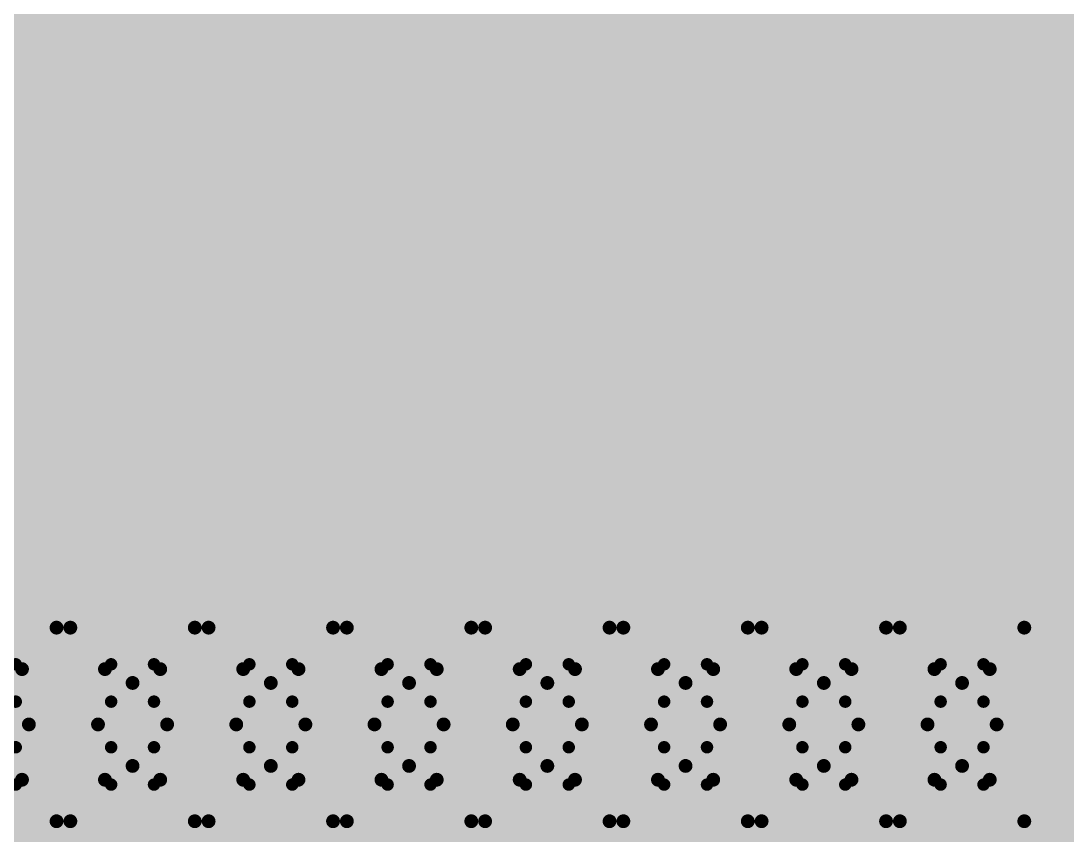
# Model space of a CAD drawing. Header units: millimetres. Extents: x 169 to 355, y 129 to 253.
# Drawn here: x 186.271 to 190.055, y 163.625 to 166.569 of the extents above; entities that cross this region are included whole.
import ezdxf

# ---------------------------------------------------------------- set-up
doc = ezdxf.new("R2010")
doc.units = ezdxf.units.MM
for name, color, linetype in [('BottomLayer', 5, 'Continuous'), ('BottomOverlay', 54, 'Continuous'), ('BottomPaste', 16, 'Continuous'), ('BottomSolder', 6, 'Continuous'), ('InternalPlane1', 76, 'Continuous'), ('Mechanical1', 6, 'Continuous'), ('Mechanical15', 56, 'Continuous'), ('TopOverlay', 2, 'Continuous')]:
    doc.layers.add(name, color=color, linetype=linetype)

# ---------------------------------------------------------------- blocks, each defined once
blk = doc.blocks.new('R01005_B_1310')
at = {"layer": 'BottomLayer', "const_width": 0.0225}
for points in [[(-0.2287, 0.0775, 1), (-0.2063, 0.0775, 1)], [(-0.0937, 0.0775, 1), (-0.0712, 0.0775, 1)], [(0.0712, 0.0775, 1), (0.0937, 0.0775, 1)], [(0.2063, 0.0775, 1), (0.2287, 0.0775, 1)], [(-0.2287, -0.0775, 1), (-0.2063, -0.0775, 1)], [(-0.0937, -0.0775, 1), (-0.0712, -0.0775, 1)], [(0.0712, -0.0775, 1), (0.0937, -0.0775, 1)], [(0.2063, -0.0775, 1), (0.2287, -0.0775, 1)]]:
    blk.add_lwpolyline(points, format="xyb", close=True, dxfattribs=at)
at = {"layer": 'BottomLayer'}
for points in [[(-0.06, -0.0775), (-0.06, 0.0775), (-0.24, -0.0775), (-0.24, 0.0775)], [(-0.0825, -0.1), (-0.0825, 0.1), (-0.2175, -0.1), (-0.2175, 0.1)], [(0.24, -0.0775), (0.24, 0.0775), (0.06, -0.0775), (0.06, 0.0775)], [(0.2175, -0.1), (0.2175, 0.1), (0.0825, -0.1), (0.0825, 0.1)]]:
    blk.add_solid(points, dxfattribs=at)
at = {"layer": 'BottomPaste', "const_width": 0.0225}
for points in [[(-0.2287, 0.0775, 1), (-0.2063, 0.0775, 1)], [(-0.0937, 0.0775, 1), (-0.0712, 0.0775, 1)], [(0.0712, 0.0775, 1), (0.0937, 0.0775, 1)], [(0.2063, 0.0775, 1), (0.2287, 0.0775, 1)], [(-0.2287, -0.0775, 1), (-0.2063, -0.0775, 1)], [(-0.0937, -0.0775, 1), (-0.0712, -0.0775, 1)], [(0.0712, -0.0775, 1), (0.0937, -0.0775, 1)], [(0.2063, -0.0775, 1), (0.2287, -0.0775, 1)]]:
    blk.add_lwpolyline(points, format="xyb", close=True, dxfattribs=at)
at = {"layer": 'BottomPaste'}
for points in [[(-0.06, -0.0775), (-0.06, 0.0775), (-0.24, -0.0775), (-0.24, 0.0775)], [(-0.0825, -0.1), (-0.0825, 0.1), (-0.2175, -0.1), (-0.2175, 0.1)], [(0.24, -0.0775), (0.24, 0.0775), (0.06, -0.0775), (0.06, 0.0775)], [(0.2175, -0.1), (0.2175, 0.1), (0.0825, -0.1), (0.0825, 0.1)]]:
    blk.add_solid(points, dxfattribs=at)
at = {"layer": 'BottomSolder', "const_width": 0.1241}
for points in [[(-0.2795, 0.0775, 1), (-0.1555, 0.0775, 1)], [(-0.1445, 0.0775, 1), (-0.0204, 0.0775, 1)], [(0.0204, 0.0775, 1), (0.1445, 0.0775, 1)], [(0.1555, 0.0775, 1), (0.2795, 0.0775, 1)], [(-0.2795, -0.0775, 1), (-0.1555, -0.0775, 1)], [(-0.1445, -0.0775, 1), (-0.0204, -0.0775, 1)], [(0.0204, -0.0775, 1), (0.1445, -0.0775, 1)], [(0.1555, -0.0775, 1), (0.2795, -0.0775, 1)]]:
    blk.add_lwpolyline(points, format="xyb", close=True, dxfattribs=at)
at = {"layer": 'BottomSolder'}
for points in [[(-0.0825, -0.2016), (-0.0825, 0.2016), (-0.2175, -0.2016), (-0.2175, 0.2016)], [(0.2175, -0.2016), (0.2175, 0.2016), (0.0825, -0.2016), (0.0825, 0.2016)], [(0.0416, -0.0775), (0.0416, 0.0775), (-0.3416, -0.0775), (-0.3416, 0.0775)], [(0.3416, -0.0775), (0.3416, 0.0775), (-0.0416, -0.0775), (-0.0416, 0.0775)]]:
    blk.add_solid(points, dxfattribs=at)
at = {"layer": 'Mechanical1', "const_width": 0.05}
for points in [[(-0.1999, 0.0999), (-0.1999, -0.1001)], [(-0.1999, 0.0999), (0.2001, 0.0999)], [(0.2001, 0.0999), (0.2001, -0.1001)], [(-0.1999, -0.1001), (0.2001, -0.1001)]]:
    blk.add_lwpolyline(points, dxfattribs=at)
at = {"layer": 'Mechanical1', "const_width": 0.025}
for points in [[(-0.2124, 0.0999, 1), (-0.1874, 0.0999, 1)], [(-0.2124, 0.0999, 1), (-0.1874, 0.0999, 1)], [(0.1876, 0.0999, 1), (0.2126, 0.0999, 1)], [(0.1876, 0.0999, 1), (0.2126, 0.0999, 1)], [(-0.2124, -0.1001, 1), (-0.1874, -0.1001, 1)], [(-0.2124, -0.1001, 1), (-0.1874, -0.1001, 1)], [(0.1876, -0.1001, 1), (0.2126, -0.1001, 1)], [(0.1876, -0.1001, 1), (0.2126, -0.1001, 1)]]:
    blk.add_lwpolyline(points, format="xyb", close=True, dxfattribs=at)
at = {"layer": 'Mechanical15', "const_width": 0.05}
for points in [[(-0.35, 0.225), (-0.35, -0.225)], [(-0.35, 0.225), (0.35, 0.225)], [(0.35, 0.225), (0.35, -0.225)], [(0, 0.125), (0, -0.125)], [(-0.15, 0), (0.15, 0)], [(-0.35, -0.225), (0.35, -0.225)]]:
    blk.add_lwpolyline(points, dxfattribs=at)
at = {"layer": 'Mechanical15', "const_width": 0.025}
for points in [[(-0.3625, 0.225, 1), (-0.3375, 0.225, 1)], [(-0.3625, 0.225, 1), (-0.3375, 0.225, 1)], [(0.3375, 0.225, 1), (0.3625, 0.225, 1)], [(0.3375, 0.225, 1), (0.3625, 0.225, 1)], [(-0.0125, 0.125, 1), (0.0125, 0.125, 1)], [(-0.1625, 0, 1), (-0.1375, 0, 1)], [(0.1375, 0, 1), (0.1625, 0, 1)], [(-0.0125, -0.125, 1), (0.0125, -0.125, 1)], [(-0.3625, -0.225, 1), (-0.3375, -0.225, 1)], [(-0.3625, -0.225, 1), (-0.3375, -0.225, 1)], [(0.3375, -0.225, 1), (0.3625, -0.225, 1)], [(0.3375, -0.225, 1), (0.3625, -0.225, 1)]]:
    blk.add_lwpolyline(points, format="xyb", close=True, dxfattribs=at)
blk = doc.blocks.new('R01005_B_1311')
at = {"layer": 'BottomLayer', "const_width": 0.0225}
for points in [[(-0.2287, 0.0775, 1), (-0.2063, 0.0775, 1)], [(-0.0937, 0.0775, 1), (-0.0712, 0.0775, 1)], [(0.0712, 0.0775, 1), (0.0937, 0.0775, 1)], [(0.2063, 0.0775, 1), (0.2287, 0.0775, 1)], [(-0.2287, -0.0775, 1), (-0.2063, -0.0775, 1)], [(-0.0937, -0.0775, 1), (-0.0712, -0.0775, 1)], [(0.0712, -0.0775, 1), (0.0937, -0.0775, 1)], [(0.2063, -0.0775, 1), (0.2287, -0.0775, 1)]]:
    blk.add_lwpolyline(points, format="xyb", close=True, dxfattribs=at)
at = {"layer": 'BottomLayer'}
for points in [[(-0.06, -0.0775), (-0.06, 0.0775), (-0.24, -0.0775), (-0.24, 0.0775)], [(-0.0825, -0.1), (-0.0825, 0.1), (-0.2175, -0.1), (-0.2175, 0.1)], [(0.24, -0.0775), (0.24, 0.0775), (0.06, -0.0775), (0.06, 0.0775)], [(0.2175, -0.1), (0.2175, 0.1), (0.0825, -0.1), (0.0825, 0.1)]]:
    blk.add_solid(points, dxfattribs=at)
at = {"layer": 'BottomPaste', "const_width": 0.0225}
for points in [[(-0.2287, 0.0775, 1), (-0.2063, 0.0775, 1)], [(-0.0937, 0.0775, 1), (-0.0712, 0.0775, 1)], [(0.0712, 0.0775, 1), (0.0937, 0.0775, 1)], [(0.2063, 0.0775, 1), (0.2287, 0.0775, 1)], [(-0.2287, -0.0775, 1), (-0.2063, -0.0775, 1)], [(-0.0937, -0.0775, 1), (-0.0712, -0.0775, 1)], [(0.0712, -0.0775, 1), (0.0937, -0.0775, 1)], [(0.2063, -0.0775, 1), (0.2287, -0.0775, 1)]]:
    blk.add_lwpolyline(points, format="xyb", close=True, dxfattribs=at)
at = {"layer": 'BottomPaste'}
for points in [[(-0.06, -0.0775), (-0.06, 0.0775), (-0.24, -0.0775), (-0.24, 0.0775)], [(-0.0825, -0.1), (-0.0825, 0.1), (-0.2175, -0.1), (-0.2175, 0.1)], [(0.24, -0.0775), (0.24, 0.0775), (0.06, -0.0775), (0.06, 0.0775)], [(0.2175, -0.1), (0.2175, 0.1), (0.0825, -0.1), (0.0825, 0.1)]]:
    blk.add_solid(points, dxfattribs=at)
at = {"layer": 'BottomSolder', "const_width": 0.1241}
for points in [[(-0.2795, 0.0775, 1), (-0.1555, 0.0775, 1)], [(-0.1445, 0.0775, 1), (-0.0204, 0.0775, 1)], [(0.0204, 0.0775, 1), (0.1445, 0.0775, 1)], [(0.1555, 0.0775, 1), (0.2795, 0.0775, 1)], [(-0.2795, -0.0775, 1), (-0.1555, -0.0775, 1)], [(-0.1445, -0.0775, 1), (-0.0204, -0.0775, 1)], [(0.0204, -0.0775, 1), (0.1445, -0.0775, 1)], [(0.1555, -0.0775, 1), (0.2795, -0.0775, 1)]]:
    blk.add_lwpolyline(points, format="xyb", close=True, dxfattribs=at)
at = {"layer": 'BottomSolder'}
for points in [[(-0.0825, -0.2016), (-0.0825, 0.2016), (-0.2175, -0.2016), (-0.2175, 0.2016)], [(0.2175, -0.2016), (0.2175, 0.2016), (0.0825, -0.2016), (0.0825, 0.2016)], [(0.0416, -0.0775), (0.0416, 0.0775), (-0.3416, -0.0775), (-0.3416, 0.0775)], [(0.3416, -0.0775), (0.3416, 0.0775), (-0.0416, -0.0775), (-0.0416, 0.0775)]]:
    blk.add_solid(points, dxfattribs=at)
at = {"layer": 'Mechanical1', "const_width": 0.05}
for points in [[(-0.1999, 0.0999), (-0.1999, -0.1001)], [(-0.1999, 0.0999), (0.2001, 0.0999)], [(0.2001, 0.0999), (0.2001, -0.1001)], [(-0.1999, -0.1001), (0.2001, -0.1001)]]:
    blk.add_lwpolyline(points, dxfattribs=at)
at = {"layer": 'Mechanical1', "const_width": 0.025}
for points in [[(-0.2124, 0.0999, 1), (-0.1874, 0.0999, 1)], [(-0.2124, 0.0999, 1), (-0.1874, 0.0999, 1)], [(0.1876, 0.0999, 1), (0.2126, 0.0999, 1)], [(0.1876, 0.0999, 1), (0.2126, 0.0999, 1)], [(-0.2124, -0.1001, 1), (-0.1874, -0.1001, 1)], [(-0.2124, -0.1001, 1), (-0.1874, -0.1001, 1)], [(0.1876, -0.1001, 1), (0.2126, -0.1001, 1)], [(0.1876, -0.1001, 1), (0.2126, -0.1001, 1)]]:
    blk.add_lwpolyline(points, format="xyb", close=True, dxfattribs=at)
at = {"layer": 'Mechanical15', "const_width": 0.05}
for points in [[(-0.35, 0.225), (-0.35, -0.225)], [(-0.35, 0.225), (0.35, 0.225)], [(0.35, 0.225), (0.35, -0.225)], [(0, 0.125), (0, -0.125)], [(-0.15, 0), (0.15, 0)], [(-0.35, -0.225), (0.35, -0.225)]]:
    blk.add_lwpolyline(points, dxfattribs=at)
at = {"layer": 'Mechanical15', "const_width": 0.025}
for points in [[(-0.3625, 0.225, 1), (-0.3375, 0.225, 1)], [(-0.3625, 0.225, 1), (-0.3375, 0.225, 1)], [(0.3375, 0.225, 1), (0.3625, 0.225, 1)], [(0.3375, 0.225, 1), (0.3625, 0.225, 1)], [(-0.0125, 0.125, 1), (0.0125, 0.125, 1)], [(-0.1625, 0, 1), (-0.1375, 0, 1)], [(0.1375, 0, 1), (0.1625, 0, 1)], [(-0.0125, -0.125, 1), (0.0125, -0.125, 1)], [(-0.3625, -0.225, 1), (-0.3375, -0.225, 1)], [(-0.3625, -0.225, 1), (-0.3375, -0.225, 1)], [(0.3375, -0.225, 1), (0.3625, -0.225, 1)], [(0.3375, -0.225, 1), (0.3625, -0.225, 1)]]:
    blk.add_lwpolyline(points, format="xyb", close=True, dxfattribs=at)
blk = doc.blocks.new('R01005_B_1325')
at = {"layer": 'BottomLayer', "const_width": 0.0225}
for points in [[(-0.2287, 0.0775, 1), (-0.2063, 0.0775, 1)], [(-0.0937, 0.0775, 1), (-0.0712, 0.0775, 1)], [(0.0712, 0.0775, 1), (0.0937, 0.0775, 1)], [(0.2063, 0.0775, 1), (0.2287, 0.0775, 1)], [(-0.2287, -0.0775, 1), (-0.2063, -0.0775, 1)], [(-0.0937, -0.0775, 1), (-0.0712, -0.0775, 1)], [(0.0712, -0.0775, 1), (0.0937, -0.0775, 1)], [(0.2063, -0.0775, 1), (0.2287, -0.0775, 1)]]:
    blk.add_lwpolyline(points, format="xyb", close=True, dxfattribs=at)
at = {"layer": 'BottomLayer'}
for points in [[(-0.06, -0.0775), (-0.06, 0.0775), (-0.24, -0.0775), (-0.24, 0.0775)], [(-0.0825, -0.1), (-0.0825, 0.1), (-0.2175, -0.1), (-0.2175, 0.1)], [(0.24, -0.0775), (0.24, 0.0775), (0.06, -0.0775), (0.06, 0.0775)], [(0.2175, -0.1), (0.2175, 0.1), (0.0825, -0.1), (0.0825, 0.1)]]:
    blk.add_solid(points, dxfattribs=at)
at = {"layer": 'BottomPaste', "const_width": 0.0225}
for points in [[(-0.2287, 0.0775, 1), (-0.2063, 0.0775, 1)], [(-0.0937, 0.0775, 1), (-0.0712, 0.0775, 1)], [(0.0712, 0.0775, 1), (0.0937, 0.0775, 1)], [(0.2063, 0.0775, 1), (0.2287, 0.0775, 1)], [(-0.2287, -0.0775, 1), (-0.2063, -0.0775, 1)], [(-0.0937, -0.0775, 1), (-0.0712, -0.0775, 1)], [(0.0712, -0.0775, 1), (0.0937, -0.0775, 1)], [(0.2063, -0.0775, 1), (0.2287, -0.0775, 1)]]:
    blk.add_lwpolyline(points, format="xyb", close=True, dxfattribs=at)
at = {"layer": 'BottomPaste'}
for points in [[(-0.06, -0.0775), (-0.06, 0.0775), (-0.24, -0.0775), (-0.24, 0.0775)], [(-0.0825, -0.1), (-0.0825, 0.1), (-0.2175, -0.1), (-0.2175, 0.1)], [(0.24, -0.0775), (0.24, 0.0775), (0.06, -0.0775), (0.06, 0.0775)], [(0.2175, -0.1), (0.2175, 0.1), (0.0825, -0.1), (0.0825, 0.1)]]:
    blk.add_solid(points, dxfattribs=at)
at = {"layer": 'BottomSolder', "const_width": 0.1241}
for points in [[(-0.2795, 0.0775, 1), (-0.1555, 0.0775, 1)], [(-0.1445, 0.0775, 1), (-0.0204, 0.0775, 1)], [(0.0204, 0.0775, 1), (0.1445, 0.0775, 1)], [(0.1555, 0.0775, 1), (0.2795, 0.0775, 1)], [(-0.2795, -0.0775, 1), (-0.1555, -0.0775, 1)], [(-0.1445, -0.0775, 1), (-0.0204, -0.0775, 1)], [(0.0204, -0.0775, 1), (0.1445, -0.0775, 1)], [(0.1555, -0.0775, 1), (0.2795, -0.0775, 1)]]:
    blk.add_lwpolyline(points, format="xyb", close=True, dxfattribs=at)
at = {"layer": 'BottomSolder'}
for points in [[(-0.0825, -0.2016), (-0.0825, 0.2016), (-0.2175, -0.2016), (-0.2175, 0.2016)], [(0.2175, -0.2016), (0.2175, 0.2016), (0.0825, -0.2016), (0.0825, 0.2016)], [(0.0416, -0.0775), (0.0416, 0.0775), (-0.3416, -0.0775), (-0.3416, 0.0775)], [(0.3416, -0.0775), (0.3416, 0.0775), (-0.0416, -0.0775), (-0.0416, 0.0775)]]:
    blk.add_solid(points, dxfattribs=at)
at = {"layer": 'Mechanical1', "const_width": 0.05}
for points in [[(-0.1999, 0.0999), (-0.1999, -0.1001)], [(-0.1999, 0.0999), (0.2001, 0.0999)], [(0.2001, 0.0999), (0.2001, -0.1001)], [(-0.1999, -0.1001), (0.2001, -0.1001)]]:
    blk.add_lwpolyline(points, dxfattribs=at)
at = {"layer": 'Mechanical1', "const_width": 0.025}
for points in [[(-0.2124, 0.0999, 1), (-0.1874, 0.0999, 1)], [(-0.2124, 0.0999, 1), (-0.1874, 0.0999, 1)], [(0.1876, 0.0999, 1), (0.2126, 0.0999, 1)], [(0.1876, 0.0999, 1), (0.2126, 0.0999, 1)], [(-0.2124, -0.1001, 1), (-0.1874, -0.1001, 1)], [(-0.2124, -0.1001, 1), (-0.1874, -0.1001, 1)], [(0.1876, -0.1001, 1), (0.2126, -0.1001, 1)], [(0.1876, -0.1001, 1), (0.2126, -0.1001, 1)]]:
    blk.add_lwpolyline(points, format="xyb", close=True, dxfattribs=at)
at = {"layer": 'Mechanical15', "const_width": 0.05}
for points in [[(-0.35, 0.225), (-0.35, -0.225)], [(-0.35, 0.225), (0.35, 0.225)], [(0.35, 0.225), (0.35, -0.225)], [(0, 0.125), (0, -0.125)], [(-0.15, 0), (0.15, 0)], [(-0.35, -0.225), (0.35, -0.225)]]:
    blk.add_lwpolyline(points, dxfattribs=at)
at = {"layer": 'Mechanical15', "const_width": 0.025}
for points in [[(-0.3625, 0.225, 1), (-0.3375, 0.225, 1)], [(-0.3625, 0.225, 1), (-0.3375, 0.225, 1)], [(0.3375, 0.225, 1), (0.3625, 0.225, 1)], [(0.3375, 0.225, 1), (0.3625, 0.225, 1)], [(-0.0125, 0.125, 1), (0.0125, 0.125, 1)], [(-0.1625, 0, 1), (-0.1375, 0, 1)], [(0.1375, 0, 1), (0.1625, 0, 1)], [(-0.0125, -0.125, 1), (0.0125, -0.125, 1)], [(-0.3625, -0.225, 1), (-0.3375, -0.225, 1)], [(-0.3625, -0.225, 1), (-0.3375, -0.225, 1)], [(0.3375, -0.225, 1), (0.3625, -0.225, 1)], [(0.3375, -0.225, 1), (0.3625, -0.225, 1)]]:
    blk.add_lwpolyline(points, format="xyb", close=True, dxfattribs=at)
blk = doc.blocks.new('R01005_B_1326')
at = {"layer": 'BottomLayer', "const_width": 0.0225}
for points in [[(-0.2287, 0.0775, 1), (-0.2063, 0.0775, 1)], [(-0.0937, 0.0775, 1), (-0.0712, 0.0775, 1)], [(0.0712, 0.0775, 1), (0.0937, 0.0775, 1)], [(0.2063, 0.0775, 1), (0.2287, 0.0775, 1)], [(-0.2287, -0.0775, 1), (-0.2063, -0.0775, 1)], [(-0.0937, -0.0775, 1), (-0.0712, -0.0775, 1)], [(0.0712, -0.0775, 1), (0.0937, -0.0775, 1)], [(0.2063, -0.0775, 1), (0.2287, -0.0775, 1)]]:
    blk.add_lwpolyline(points, format="xyb", close=True, dxfattribs=at)
at = {"layer": 'BottomLayer'}
for points in [[(-0.06, -0.0775), (-0.06, 0.0775), (-0.24, -0.0775), (-0.24, 0.0775)], [(-0.0825, -0.1), (-0.0825, 0.1), (-0.2175, -0.1), (-0.2175, 0.1)], [(0.24, -0.0775), (0.24, 0.0775), (0.06, -0.0775), (0.06, 0.0775)], [(0.2175, -0.1), (0.2175, 0.1), (0.0825, -0.1), (0.0825, 0.1)]]:
    blk.add_solid(points, dxfattribs=at)
at = {"layer": 'BottomPaste', "const_width": 0.0225}
for points in [[(-0.2287, 0.0775, 1), (-0.2063, 0.0775, 1)], [(-0.0937, 0.0775, 1), (-0.0712, 0.0775, 1)], [(0.0712, 0.0775, 1), (0.0937, 0.0775, 1)], [(0.2063, 0.0775, 1), (0.2287, 0.0775, 1)], [(-0.2287, -0.0775, 1), (-0.2063, -0.0775, 1)], [(-0.0937, -0.0775, 1), (-0.0712, -0.0775, 1)], [(0.0712, -0.0775, 1), (0.0937, -0.0775, 1)], [(0.2063, -0.0775, 1), (0.2287, -0.0775, 1)]]:
    blk.add_lwpolyline(points, format="xyb", close=True, dxfattribs=at)
at = {"layer": 'BottomPaste'}
for points in [[(-0.06, -0.0775), (-0.06, 0.0775), (-0.24, -0.0775), (-0.24, 0.0775)], [(-0.0825, -0.1), (-0.0825, 0.1), (-0.2175, -0.1), (-0.2175, 0.1)], [(0.24, -0.0775), (0.24, 0.0775), (0.06, -0.0775), (0.06, 0.0775)], [(0.2175, -0.1), (0.2175, 0.1), (0.0825, -0.1), (0.0825, 0.1)]]:
    blk.add_solid(points, dxfattribs=at)
at = {"layer": 'BottomSolder', "const_width": 0.1241}
for points in [[(-0.2795, 0.0775, 1), (-0.1555, 0.0775, 1)], [(-0.1445, 0.0775, 1), (-0.0204, 0.0775, 1)], [(0.0204, 0.0775, 1), (0.1445, 0.0775, 1)], [(0.1555, 0.0775, 1), (0.2795, 0.0775, 1)], [(-0.2795, -0.0775, 1), (-0.1555, -0.0775, 1)], [(-0.1445, -0.0775, 1), (-0.0204, -0.0775, 1)], [(0.0204, -0.0775, 1), (0.1445, -0.0775, 1)], [(0.1555, -0.0775, 1), (0.2795, -0.0775, 1)]]:
    blk.add_lwpolyline(points, format="xyb", close=True, dxfattribs=at)
at = {"layer": 'BottomSolder'}
for points in [[(-0.0825, -0.2016), (-0.0825, 0.2016), (-0.2175, -0.2016), (-0.2175, 0.2016)], [(0.2175, -0.2016), (0.2175, 0.2016), (0.0825, -0.2016), (0.0825, 0.2016)], [(0.0416, -0.0775), (0.0416, 0.0775), (-0.3416, -0.0775), (-0.3416, 0.0775)], [(0.3416, -0.0775), (0.3416, 0.0775), (-0.0416, -0.0775), (-0.0416, 0.0775)]]:
    blk.add_solid(points, dxfattribs=at)
at = {"layer": 'Mechanical1', "const_width": 0.05}
for points in [[(-0.1999, 0.0999), (-0.1999, -0.1001)], [(-0.1999, 0.0999), (0.2001, 0.0999)], [(0.2001, 0.0999), (0.2001, -0.1001)], [(-0.1999, -0.1001), (0.2001, -0.1001)]]:
    blk.add_lwpolyline(points, dxfattribs=at)
at = {"layer": 'Mechanical1', "const_width": 0.025}
for points in [[(-0.2124, 0.0999, 1), (-0.1874, 0.0999, 1)], [(-0.2124, 0.0999, 1), (-0.1874, 0.0999, 1)], [(0.1876, 0.0999, 1), (0.2126, 0.0999, 1)], [(0.1876, 0.0999, 1), (0.2126, 0.0999, 1)], [(-0.2124, -0.1001, 1), (-0.1874, -0.1001, 1)], [(-0.2124, -0.1001, 1), (-0.1874, -0.1001, 1)], [(0.1876, -0.1001, 1), (0.2126, -0.1001, 1)], [(0.1876, -0.1001, 1), (0.2126, -0.1001, 1)]]:
    blk.add_lwpolyline(points, format="xyb", close=True, dxfattribs=at)
at = {"layer": 'Mechanical15', "const_width": 0.05}
for points in [[(-0.35, 0.225), (-0.35, -0.225)], [(-0.35, 0.225), (0.35, 0.225)], [(0.35, 0.225), (0.35, -0.225)], [(0, 0.125), (0, -0.125)], [(-0.15, 0), (0.15, 0)], [(-0.35, -0.225), (0.35, -0.225)]]:
    blk.add_lwpolyline(points, dxfattribs=at)
at = {"layer": 'Mechanical15', "const_width": 0.025}
for points in [[(-0.3625, 0.225, 1), (-0.3375, 0.225, 1)], [(-0.3625, 0.225, 1), (-0.3375, 0.225, 1)], [(0.3375, 0.225, 1), (0.3625, 0.225, 1)], [(0.3375, 0.225, 1), (0.3625, 0.225, 1)], [(-0.0125, 0.125, 1), (0.0125, 0.125, 1)], [(-0.1625, 0, 1), (-0.1375, 0, 1)], [(0.1375, 0, 1), (0.1625, 0, 1)], [(-0.0125, -0.125, 1), (0.0125, -0.125, 1)], [(-0.3625, -0.225, 1), (-0.3375, -0.225, 1)], [(-0.3625, -0.225, 1), (-0.3375, -0.225, 1)], [(0.3375, -0.225, 1), (0.3625, -0.225, 1)], [(0.3375, -0.225, 1), (0.3625, -0.225, 1)]]:
    blk.add_lwpolyline(points, format="xyb", close=True, dxfattribs=at)
blk = doc.blocks.new('R01005_B_1327')
at = {"layer": 'BottomLayer', "const_width": 0.0225}
for points in [[(-0.2287, 0.0775, 1), (-0.2063, 0.0775, 1)], [(-0.0937, 0.0775, 1), (-0.0712, 0.0775, 1)], [(0.0712, 0.0775, 1), (0.0937, 0.0775, 1)], [(0.2063, 0.0775, 1), (0.2287, 0.0775, 1)], [(-0.2287, -0.0775, 1), (-0.2063, -0.0775, 1)], [(-0.0937, -0.0775, 1), (-0.0712, -0.0775, 1)], [(0.0712, -0.0775, 1), (0.0937, -0.0775, 1)], [(0.2063, -0.0775, 1), (0.2287, -0.0775, 1)]]:
    blk.add_lwpolyline(points, format="xyb", close=True, dxfattribs=at)
at = {"layer": 'BottomLayer'}
for points in [[(-0.06, -0.0775), (-0.06, 0.0775), (-0.24, -0.0775), (-0.24, 0.0775)], [(-0.0825, -0.1), (-0.0825, 0.1), (-0.2175, -0.1), (-0.2175, 0.1)], [(0.24, -0.0775), (0.24, 0.0775), (0.06, -0.0775), (0.06, 0.0775)], [(0.2175, -0.1), (0.2175, 0.1), (0.0825, -0.1), (0.0825, 0.1)]]:
    blk.add_solid(points, dxfattribs=at)
at = {"layer": 'BottomPaste', "const_width": 0.0225}
for points in [[(-0.2287, 0.0775, 1), (-0.2063, 0.0775, 1)], [(-0.0937, 0.0775, 1), (-0.0712, 0.0775, 1)], [(0.0712, 0.0775, 1), (0.0937, 0.0775, 1)], [(0.2063, 0.0775, 1), (0.2287, 0.0775, 1)], [(-0.2287, -0.0775, 1), (-0.2063, -0.0775, 1)], [(-0.0937, -0.0775, 1), (-0.0712, -0.0775, 1)], [(0.0712, -0.0775, 1), (0.0937, -0.0775, 1)], [(0.2063, -0.0775, 1), (0.2287, -0.0775, 1)]]:
    blk.add_lwpolyline(points, format="xyb", close=True, dxfattribs=at)
at = {"layer": 'BottomPaste'}
for points in [[(-0.06, -0.0775), (-0.06, 0.0775), (-0.24, -0.0775), (-0.24, 0.0775)], [(-0.0825, -0.1), (-0.0825, 0.1), (-0.2175, -0.1), (-0.2175, 0.1)], [(0.24, -0.0775), (0.24, 0.0775), (0.06, -0.0775), (0.06, 0.0775)], [(0.2175, -0.1), (0.2175, 0.1), (0.0825, -0.1), (0.0825, 0.1)]]:
    blk.add_solid(points, dxfattribs=at)
at = {"layer": 'BottomSolder', "const_width": 0.1241}
for points in [[(-0.2795, 0.0775, 1), (-0.1555, 0.0775, 1)], [(-0.1445, 0.0775, 1), (-0.0204, 0.0775, 1)], [(0.0204, 0.0775, 1), (0.1445, 0.0775, 1)], [(0.1555, 0.0775, 1), (0.2795, 0.0775, 1)], [(-0.2795, -0.0775, 1), (-0.1555, -0.0775, 1)], [(-0.1445, -0.0775, 1), (-0.0204, -0.0775, 1)], [(0.0204, -0.0775, 1), (0.1445, -0.0775, 1)], [(0.1555, -0.0775, 1), (0.2795, -0.0775, 1)]]:
    blk.add_lwpolyline(points, format="xyb", close=True, dxfattribs=at)
at = {"layer": 'BottomSolder'}
for points in [[(-0.0825, -0.2016), (-0.0825, 0.2016), (-0.2175, -0.2016), (-0.2175, 0.2016)], [(0.2175, -0.2016), (0.2175, 0.2016), (0.0825, -0.2016), (0.0825, 0.2016)], [(0.0416, -0.0775), (0.0416, 0.0775), (-0.3416, -0.0775), (-0.3416, 0.0775)], [(0.3416, -0.0775), (0.3416, 0.0775), (-0.0416, -0.0775), (-0.0416, 0.0775)]]:
    blk.add_solid(points, dxfattribs=at)
at = {"layer": 'Mechanical1', "const_width": 0.05}
for points in [[(-0.1999, 0.0999), (-0.1999, -0.1001)], [(-0.1999, 0.0999), (0.2001, 0.0999)], [(0.2001, 0.0999), (0.2001, -0.1001)], [(-0.1999, -0.1001), (0.2001, -0.1001)]]:
    blk.add_lwpolyline(points, dxfattribs=at)
at = {"layer": 'Mechanical1', "const_width": 0.025}
for points in [[(-0.2124, 0.0999, 1), (-0.1874, 0.0999, 1)], [(-0.2124, 0.0999, 1), (-0.1874, 0.0999, 1)], [(0.1876, 0.0999, 1), (0.2126, 0.0999, 1)], [(0.1876, 0.0999, 1), (0.2126, 0.0999, 1)], [(-0.2124, -0.1001, 1), (-0.1874, -0.1001, 1)], [(-0.2124, -0.1001, 1), (-0.1874, -0.1001, 1)], [(0.1876, -0.1001, 1), (0.2126, -0.1001, 1)], [(0.1876, -0.1001, 1), (0.2126, -0.1001, 1)]]:
    blk.add_lwpolyline(points, format="xyb", close=True, dxfattribs=at)
at = {"layer": 'Mechanical15', "const_width": 0.05}
for points in [[(-0.35, 0.225), (-0.35, -0.225)], [(-0.35, 0.225), (0.35, 0.225)], [(0.35, 0.225), (0.35, -0.225)], [(0, 0.125), (0, -0.125)], [(-0.15, 0), (0.15, 0)], [(-0.35, -0.225), (0.35, -0.225)]]:
    blk.add_lwpolyline(points, dxfattribs=at)
at = {"layer": 'Mechanical15', "const_width": 0.025}
for points in [[(-0.3625, 0.225, 1), (-0.3375, 0.225, 1)], [(-0.3625, 0.225, 1), (-0.3375, 0.225, 1)], [(0.3375, 0.225, 1), (0.3625, 0.225, 1)], [(0.3375, 0.225, 1), (0.3625, 0.225, 1)], [(-0.0125, 0.125, 1), (0.0125, 0.125, 1)], [(-0.1625, 0, 1), (-0.1375, 0, 1)], [(0.1375, 0, 1), (0.1625, 0, 1)], [(-0.0125, -0.125, 1), (0.0125, -0.125, 1)], [(-0.3625, -0.225, 1), (-0.3375, -0.225, 1)], [(-0.3625, -0.225, 1), (-0.3375, -0.225, 1)], [(0.3375, -0.225, 1), (0.3625, -0.225, 1)], [(0.3375, -0.225, 1), (0.3625, -0.225, 1)]]:
    blk.add_lwpolyline(points, format="xyb", close=True, dxfattribs=at)
blk = doc.blocks.new('R01005_B_1334')
at = {"layer": 'BottomLayer', "const_width": 0.0225}
for points in [[(-0.2287, 0.0775, 1), (-0.2063, 0.0775, 1)], [(-0.0937, 0.0775, 1), (-0.0712, 0.0775, 1)], [(0.0712, 0.0775, 1), (0.0937, 0.0775, 1)], [(0.2063, 0.0775, 1), (0.2287, 0.0775, 1)], [(-0.2287, -0.0775, 1), (-0.2063, -0.0775, 1)], [(-0.0937, -0.0775, 1), (-0.0712, -0.0775, 1)], [(0.0712, -0.0775, 1), (0.0937, -0.0775, 1)], [(0.2063, -0.0775, 1), (0.2287, -0.0775, 1)]]:
    blk.add_lwpolyline(points, format="xyb", close=True, dxfattribs=at)
at = {"layer": 'BottomLayer'}
for points in [[(-0.06, -0.0775), (-0.06, 0.0775), (-0.24, -0.0775), (-0.24, 0.0775)], [(-0.0825, -0.1), (-0.0825, 0.1), (-0.2175, -0.1), (-0.2175, 0.1)], [(0.24, -0.0775), (0.24, 0.0775), (0.06, -0.0775), (0.06, 0.0775)], [(0.2175, -0.1), (0.2175, 0.1), (0.0825, -0.1), (0.0825, 0.1)]]:
    blk.add_solid(points, dxfattribs=at)
at = {"layer": 'BottomPaste', "const_width": 0.0225}
for points in [[(-0.2287, 0.0775, 1), (-0.2063, 0.0775, 1)], [(-0.0937, 0.0775, 1), (-0.0712, 0.0775, 1)], [(0.0712, 0.0775, 1), (0.0937, 0.0775, 1)], [(0.2063, 0.0775, 1), (0.2287, 0.0775, 1)], [(-0.2287, -0.0775, 1), (-0.2063, -0.0775, 1)], [(-0.0937, -0.0775, 1), (-0.0712, -0.0775, 1)], [(0.0712, -0.0775, 1), (0.0937, -0.0775, 1)], [(0.2063, -0.0775, 1), (0.2287, -0.0775, 1)]]:
    blk.add_lwpolyline(points, format="xyb", close=True, dxfattribs=at)
at = {"layer": 'BottomPaste'}
for points in [[(-0.06, -0.0775), (-0.06, 0.0775), (-0.24, -0.0775), (-0.24, 0.0775)], [(-0.0825, -0.1), (-0.0825, 0.1), (-0.2175, -0.1), (-0.2175, 0.1)], [(0.24, -0.0775), (0.24, 0.0775), (0.06, -0.0775), (0.06, 0.0775)], [(0.2175, -0.1), (0.2175, 0.1), (0.0825, -0.1), (0.0825, 0.1)]]:
    blk.add_solid(points, dxfattribs=at)
at = {"layer": 'BottomSolder', "const_width": 0.1241}
for points in [[(-0.2795, 0.0775, 1), (-0.1555, 0.0775, 1)], [(-0.1445, 0.0775, 1), (-0.0204, 0.0775, 1)], [(0.0204, 0.0775, 1), (0.1445, 0.0775, 1)], [(0.1555, 0.0775, 1), (0.2795, 0.0775, 1)], [(-0.2795, -0.0775, 1), (-0.1555, -0.0775, 1)], [(-0.1445, -0.0775, 1), (-0.0204, -0.0775, 1)], [(0.0204, -0.0775, 1), (0.1445, -0.0775, 1)], [(0.1555, -0.0775, 1), (0.2795, -0.0775, 1)]]:
    blk.add_lwpolyline(points, format="xyb", close=True, dxfattribs=at)
at = {"layer": 'BottomSolder'}
for points in [[(-0.0825, -0.2016), (-0.0825, 0.2016), (-0.2175, -0.2016), (-0.2175, 0.2016)], [(0.2175, -0.2016), (0.2175, 0.2016), (0.0825, -0.2016), (0.0825, 0.2016)], [(0.0416, -0.0775), (0.0416, 0.0775), (-0.3416, -0.0775), (-0.3416, 0.0775)], [(0.3416, -0.0775), (0.3416, 0.0775), (-0.0416, -0.0775), (-0.0416, 0.0775)]]:
    blk.add_solid(points, dxfattribs=at)
at = {"layer": 'Mechanical1', "const_width": 0.05}
for points in [[(-0.1999, 0.0999), (-0.1999, -0.1001)], [(-0.1999, 0.0999), (0.2001, 0.0999)], [(0.2001, 0.0999), (0.2001, -0.1001)], [(-0.1999, -0.1001), (0.2001, -0.1001)]]:
    blk.add_lwpolyline(points, dxfattribs=at)
at = {"layer": 'Mechanical1', "const_width": 0.025}
for points in [[(-0.2124, 0.0999, 1), (-0.1874, 0.0999, 1)], [(-0.2124, 0.0999, 1), (-0.1874, 0.0999, 1)], [(0.1876, 0.0999, 1), (0.2126, 0.0999, 1)], [(0.1876, 0.0999, 1), (0.2126, 0.0999, 1)], [(-0.2124, -0.1001, 1), (-0.1874, -0.1001, 1)], [(-0.2124, -0.1001, 1), (-0.1874, -0.1001, 1)], [(0.1876, -0.1001, 1), (0.2126, -0.1001, 1)], [(0.1876, -0.1001, 1), (0.2126, -0.1001, 1)]]:
    blk.add_lwpolyline(points, format="xyb", close=True, dxfattribs=at)
at = {"layer": 'Mechanical15', "const_width": 0.05}
for points in [[(-0.35, 0.225), (-0.35, -0.225)], [(-0.35, 0.225), (0.35, 0.225)], [(0.35, 0.225), (0.35, -0.225)], [(0, 0.125), (0, -0.125)], [(-0.15, 0), (0.15, 0)], [(-0.35, -0.225), (0.35, -0.225)]]:
    blk.add_lwpolyline(points, dxfattribs=at)
at = {"layer": 'Mechanical15', "const_width": 0.025}
for points in [[(-0.3625, 0.225, 1), (-0.3375, 0.225, 1)], [(-0.3625, 0.225, 1), (-0.3375, 0.225, 1)], [(0.3375, 0.225, 1), (0.3625, 0.225, 1)], [(0.3375, 0.225, 1), (0.3625, 0.225, 1)], [(-0.0125, 0.125, 1), (0.0125, 0.125, 1)], [(-0.1625, 0, 1), (-0.1375, 0, 1)], [(0.1375, 0, 1), (0.1625, 0, 1)], [(-0.0125, -0.125, 1), (0.0125, -0.125, 1)], [(-0.3625, -0.225, 1), (-0.3375, -0.225, 1)], [(-0.3625, -0.225, 1), (-0.3375, -0.225, 1)], [(0.3375, -0.225, 1), (0.3625, -0.225, 1)], [(0.3375, -0.225, 1), (0.3625, -0.225, 1)]]:
    blk.add_lwpolyline(points, format="xyb", close=True, dxfattribs=at)
blk = doc.blocks.new('R01005_B_1340')
at = {"layer": 'BottomLayer', "const_width": 0.0225}
for points in [[(-0.2287, 0.0775, 1), (-0.2063, 0.0775, 1)], [(-0.0937, 0.0775, 1), (-0.0712, 0.0775, 1)], [(0.0712, 0.0775, 1), (0.0937, 0.0775, 1)], [(0.2063, 0.0775, 1), (0.2287, 0.0775, 1)], [(-0.2287, -0.0775, 1), (-0.2063, -0.0775, 1)], [(-0.0937, -0.0775, 1), (-0.0712, -0.0775, 1)], [(0.0712, -0.0775, 1), (0.0937, -0.0775, 1)], [(0.2063, -0.0775, 1), (0.2287, -0.0775, 1)]]:
    blk.add_lwpolyline(points, format="xyb", close=True, dxfattribs=at)
at = {"layer": 'BottomLayer'}
for points in [[(-0.06, -0.0775), (-0.06, 0.0775), (-0.24, -0.0775), (-0.24, 0.0775)], [(-0.0825, -0.1), (-0.0825, 0.1), (-0.2175, -0.1), (-0.2175, 0.1)], [(0.24, -0.0775), (0.24, 0.0775), (0.06, -0.0775), (0.06, 0.0775)], [(0.2175, -0.1), (0.2175, 0.1), (0.0825, -0.1), (0.0825, 0.1)]]:
    blk.add_solid(points, dxfattribs=at)
at = {"layer": 'BottomPaste', "const_width": 0.0225}
for points in [[(-0.2287, 0.0775, 1), (-0.2063, 0.0775, 1)], [(-0.0937, 0.0775, 1), (-0.0712, 0.0775, 1)], [(0.0712, 0.0775, 1), (0.0937, 0.0775, 1)], [(0.2063, 0.0775, 1), (0.2287, 0.0775, 1)], [(-0.2287, -0.0775, 1), (-0.2063, -0.0775, 1)], [(-0.0937, -0.0775, 1), (-0.0712, -0.0775, 1)], [(0.0712, -0.0775, 1), (0.0937, -0.0775, 1)], [(0.2063, -0.0775, 1), (0.2287, -0.0775, 1)]]:
    blk.add_lwpolyline(points, format="xyb", close=True, dxfattribs=at)
at = {"layer": 'BottomPaste'}
for points in [[(-0.06, -0.0775), (-0.06, 0.0775), (-0.24, -0.0775), (-0.24, 0.0775)], [(-0.0825, -0.1), (-0.0825, 0.1), (-0.2175, -0.1), (-0.2175, 0.1)], [(0.24, -0.0775), (0.24, 0.0775), (0.06, -0.0775), (0.06, 0.0775)], [(0.2175, -0.1), (0.2175, 0.1), (0.0825, -0.1), (0.0825, 0.1)]]:
    blk.add_solid(points, dxfattribs=at)
at = {"layer": 'BottomSolder', "const_width": 0.1241}
for points in [[(-0.2795, 0.0775, 1), (-0.1555, 0.0775, 1)], [(-0.1445, 0.0775, 1), (-0.0204, 0.0775, 1)], [(0.0204, 0.0775, 1), (0.1445, 0.0775, 1)], [(0.1555, 0.0775, 1), (0.2795, 0.0775, 1)], [(-0.2795, -0.0775, 1), (-0.1555, -0.0775, 1)], [(-0.1445, -0.0775, 1), (-0.0204, -0.0775, 1)], [(0.0204, -0.0775, 1), (0.1445, -0.0775, 1)], [(0.1555, -0.0775, 1), (0.2795, -0.0775, 1)]]:
    blk.add_lwpolyline(points, format="xyb", close=True, dxfattribs=at)
at = {"layer": 'BottomSolder'}
for points in [[(-0.0825, -0.2016), (-0.0825, 0.2016), (-0.2175, -0.2016), (-0.2175, 0.2016)], [(0.2175, -0.2016), (0.2175, 0.2016), (0.0825, -0.2016), (0.0825, 0.2016)], [(0.0416, -0.0775), (0.0416, 0.0775), (-0.3416, -0.0775), (-0.3416, 0.0775)], [(0.3416, -0.0775), (0.3416, 0.0775), (-0.0416, -0.0775), (-0.0416, 0.0775)]]:
    blk.add_solid(points, dxfattribs=at)
at = {"layer": 'Mechanical1', "const_width": 0.05}
for points in [[(-0.1999, 0.0999), (-0.1999, -0.1001)], [(-0.1999, 0.0999), (0.2001, 0.0999)], [(0.2001, 0.0999), (0.2001, -0.1001)], [(-0.1999, -0.1001), (0.2001, -0.1001)]]:
    blk.add_lwpolyline(points, dxfattribs=at)
at = {"layer": 'Mechanical1', "const_width": 0.025}
for points in [[(-0.2124, 0.0999, 1), (-0.1874, 0.0999, 1)], [(-0.2124, 0.0999, 1), (-0.1874, 0.0999, 1)], [(0.1876, 0.0999, 1), (0.2126, 0.0999, 1)], [(0.1876, 0.0999, 1), (0.2126, 0.0999, 1)], [(-0.2124, -0.1001, 1), (-0.1874, -0.1001, 1)], [(-0.2124, -0.1001, 1), (-0.1874, -0.1001, 1)], [(0.1876, -0.1001, 1), (0.2126, -0.1001, 1)], [(0.1876, -0.1001, 1), (0.2126, -0.1001, 1)]]:
    blk.add_lwpolyline(points, format="xyb", close=True, dxfattribs=at)
at = {"layer": 'Mechanical15', "const_width": 0.05}
for points in [[(-0.35, 0.225), (-0.35, -0.225)], [(-0.35, 0.225), (0.35, 0.225)], [(0.35, 0.225), (0.35, -0.225)], [(0, 0.125), (0, -0.125)], [(-0.15, 0), (0.15, 0)], [(-0.35, -0.225), (0.35, -0.225)]]:
    blk.add_lwpolyline(points, dxfattribs=at)
at = {"layer": 'Mechanical15', "const_width": 0.025}
for points in [[(-0.3625, 0.225, 1), (-0.3375, 0.225, 1)], [(-0.3625, 0.225, 1), (-0.3375, 0.225, 1)], [(0.3375, 0.225, 1), (0.3625, 0.225, 1)], [(0.3375, 0.225, 1), (0.3625, 0.225, 1)], [(-0.0125, 0.125, 1), (0.0125, 0.125, 1)], [(-0.1625, 0, 1), (-0.1375, 0, 1)], [(0.1375, 0, 1), (0.1625, 0, 1)], [(-0.0125, -0.125, 1), (0.0125, -0.125, 1)], [(-0.3625, -0.225, 1), (-0.3375, -0.225, 1)], [(-0.3625, -0.225, 1), (-0.3375, -0.225, 1)], [(0.3375, -0.225, 1), (0.3625, -0.225, 1)], [(0.3375, -0.225, 1), (0.3625, -0.225, 1)]]:
    blk.add_lwpolyline(points, format="xyb", close=True, dxfattribs=at)
blk = doc.blocks.new('R01005_B_1341')
at = {"layer": 'BottomLayer', "const_width": 0.0225}
for points in [[(-0.2287, 0.0775, 1), (-0.2063, 0.0775, 1)], [(-0.0937, 0.0775, 1), (-0.0712, 0.0775, 1)], [(0.0712, 0.0775, 1), (0.0937, 0.0775, 1)], [(0.2063, 0.0775, 1), (0.2287, 0.0775, 1)], [(-0.2287, -0.0775, 1), (-0.2063, -0.0775, 1)], [(-0.0937, -0.0775, 1), (-0.0712, -0.0775, 1)], [(0.0712, -0.0775, 1), (0.0937, -0.0775, 1)], [(0.2063, -0.0775, 1), (0.2287, -0.0775, 1)]]:
    blk.add_lwpolyline(points, format="xyb", close=True, dxfattribs=at)
at = {"layer": 'BottomLayer'}
for points in [[(-0.06, -0.0775), (-0.06, 0.0775), (-0.24, -0.0775), (-0.24, 0.0775)], [(-0.0825, -0.1), (-0.0825, 0.1), (-0.2175, -0.1), (-0.2175, 0.1)], [(0.24, -0.0775), (0.24, 0.0775), (0.06, -0.0775), (0.06, 0.0775)], [(0.2175, -0.1), (0.2175, 0.1), (0.0825, -0.1), (0.0825, 0.1)]]:
    blk.add_solid(points, dxfattribs=at)
at = {"layer": 'BottomPaste', "const_width": 0.0225}
for points in [[(-0.2287, 0.0775, 1), (-0.2063, 0.0775, 1)], [(-0.0937, 0.0775, 1), (-0.0712, 0.0775, 1)], [(0.0712, 0.0775, 1), (0.0937, 0.0775, 1)], [(0.2063, 0.0775, 1), (0.2287, 0.0775, 1)], [(-0.2287, -0.0775, 1), (-0.2063, -0.0775, 1)], [(-0.0937, -0.0775, 1), (-0.0712, -0.0775, 1)], [(0.0712, -0.0775, 1), (0.0937, -0.0775, 1)], [(0.2063, -0.0775, 1), (0.2287, -0.0775, 1)]]:
    blk.add_lwpolyline(points, format="xyb", close=True, dxfattribs=at)
at = {"layer": 'BottomPaste'}
for points in [[(-0.06, -0.0775), (-0.06, 0.0775), (-0.24, -0.0775), (-0.24, 0.0775)], [(-0.0825, -0.1), (-0.0825, 0.1), (-0.2175, -0.1), (-0.2175, 0.1)], [(0.24, -0.0775), (0.24, 0.0775), (0.06, -0.0775), (0.06, 0.0775)], [(0.2175, -0.1), (0.2175, 0.1), (0.0825, -0.1), (0.0825, 0.1)]]:
    blk.add_solid(points, dxfattribs=at)
at = {"layer": 'BottomSolder', "const_width": 0.1241}
for points in [[(-0.2795, 0.0775, 1), (-0.1555, 0.0775, 1)], [(-0.1445, 0.0775, 1), (-0.0204, 0.0775, 1)], [(0.0204, 0.0775, 1), (0.1445, 0.0775, 1)], [(0.1555, 0.0775, 1), (0.2795, 0.0775, 1)], [(-0.2795, -0.0775, 1), (-0.1555, -0.0775, 1)], [(-0.1445, -0.0775, 1), (-0.0204, -0.0775, 1)], [(0.0204, -0.0775, 1), (0.1445, -0.0775, 1)], [(0.1555, -0.0775, 1), (0.2795, -0.0775, 1)]]:
    blk.add_lwpolyline(points, format="xyb", close=True, dxfattribs=at)
at = {"layer": 'BottomSolder'}
for points in [[(-0.0825, -0.2016), (-0.0825, 0.2016), (-0.2175, -0.2016), (-0.2175, 0.2016)], [(0.2175, -0.2016), (0.2175, 0.2016), (0.0825, -0.2016), (0.0825, 0.2016)], [(0.0416, -0.0775), (0.0416, 0.0775), (-0.3416, -0.0775), (-0.3416, 0.0775)], [(0.3416, -0.0775), (0.3416, 0.0775), (-0.0416, -0.0775), (-0.0416, 0.0775)]]:
    blk.add_solid(points, dxfattribs=at)
at = {"layer": 'Mechanical1', "const_width": 0.05}
for points in [[(-0.1999, 0.0999), (-0.1999, -0.1001)], [(-0.1999, 0.0999), (0.2001, 0.0999)], [(0.2001, 0.0999), (0.2001, -0.1001)], [(-0.1999, -0.1001), (0.2001, -0.1001)]]:
    blk.add_lwpolyline(points, dxfattribs=at)
at = {"layer": 'Mechanical1', "const_width": 0.025}
for points in [[(-0.2124, 0.0999, 1), (-0.1874, 0.0999, 1)], [(-0.2124, 0.0999, 1), (-0.1874, 0.0999, 1)], [(0.1876, 0.0999, 1), (0.2126, 0.0999, 1)], [(0.1876, 0.0999, 1), (0.2126, 0.0999, 1)], [(-0.2124, -0.1001, 1), (-0.1874, -0.1001, 1)], [(-0.2124, -0.1001, 1), (-0.1874, -0.1001, 1)], [(0.1876, -0.1001, 1), (0.2126, -0.1001, 1)], [(0.1876, -0.1001, 1), (0.2126, -0.1001, 1)]]:
    blk.add_lwpolyline(points, format="xyb", close=True, dxfattribs=at)
at = {"layer": 'Mechanical15', "const_width": 0.05}
for points in [[(-0.35, 0.225), (-0.35, -0.225)], [(-0.35, 0.225), (0.35, 0.225)], [(0.35, 0.225), (0.35, -0.225)], [(0, 0.125), (0, -0.125)], [(-0.15, 0), (0.15, 0)], [(-0.35, -0.225), (0.35, -0.225)]]:
    blk.add_lwpolyline(points, dxfattribs=at)
at = {"layer": 'Mechanical15', "const_width": 0.025}
for points in [[(-0.3625, 0.225, 1), (-0.3375, 0.225, 1)], [(-0.3625, 0.225, 1), (-0.3375, 0.225, 1)], [(0.3375, 0.225, 1), (0.3625, 0.225, 1)], [(0.3375, 0.225, 1), (0.3625, 0.225, 1)], [(-0.0125, 0.125, 1), (0.0125, 0.125, 1)], [(-0.1625, 0, 1), (-0.1375, 0, 1)], [(0.1375, 0, 1), (0.1625, 0, 1)], [(-0.0125, -0.125, 1), (0.0125, -0.125, 1)], [(-0.3625, -0.225, 1), (-0.3375, -0.225, 1)], [(-0.3625, -0.225, 1), (-0.3375, -0.225, 1)], [(0.3375, -0.225, 1), (0.3625, -0.225, 1)], [(0.3375, -0.225, 1), (0.3625, -0.225, 1)]]:
    blk.add_lwpolyline(points, format="xyb", close=True, dxfattribs=at)
blk = doc.blocks.new('DIN41612_1377')
at = {"layer": 'Mechanical1', "const_width": 0.2}
blk.add_lwpolyline([(26.6, 5.2), (-26.6, 5.2)], dxfattribs=at)
at = {"layer": 'Mechanical15', "const_width": 0.2}
blk.add_lwpolyline([(26.7, 5.3), (-26.7, 5.3)], dxfattribs=at)
at = {"layer": 'TopOverlay', "const_width": 0.2}
blk.add_lwpolyline([(26.8, 5.4), (-26.8, 5.4)], dxfattribs=at)

msp = doc.modelspace()

# ---------------------------------------------------------------- linework, layer by layer
at = {"layer": 'BottomOverlay', "const_width": 0.2}
msp.add_lwpolyline([(184, 165), (237.8, 165)], dxfattribs=at)
at = {"layer": 'InternalPlane1'}
msp.add_solid([(176.35, 163.375), (236.25, 163.375), (176.35, 177.65), (236.25, 177.65)], dxfattribs=at)

# ---------------------------------------------------------------- block references
for name, p, rotation in [('DIN41612_1377', (205, 171), 180), ('R01005_B_1311', (186.175, 164.025), 90), ('R01005_B_1310', (186.675, 164.025), 90), ('R01005_B_1327', (187.175, 164.025), 90), ('R01005_B_1326', (187.675, 164.025), 90), ('R01005_B_1325', (188.175, 164.025), 90), ('R01005_B_1334', (188.675, 164.025), 90), ('R01005_B_1341', (189.175, 164.025), 90), ('R01005_B_1340', (189.675, 164.025), 90)]:
    msp.add_blockref(name, p, dxfattribs=dict(rotation=rotation))

doc.saveas('drawing.dxf')
